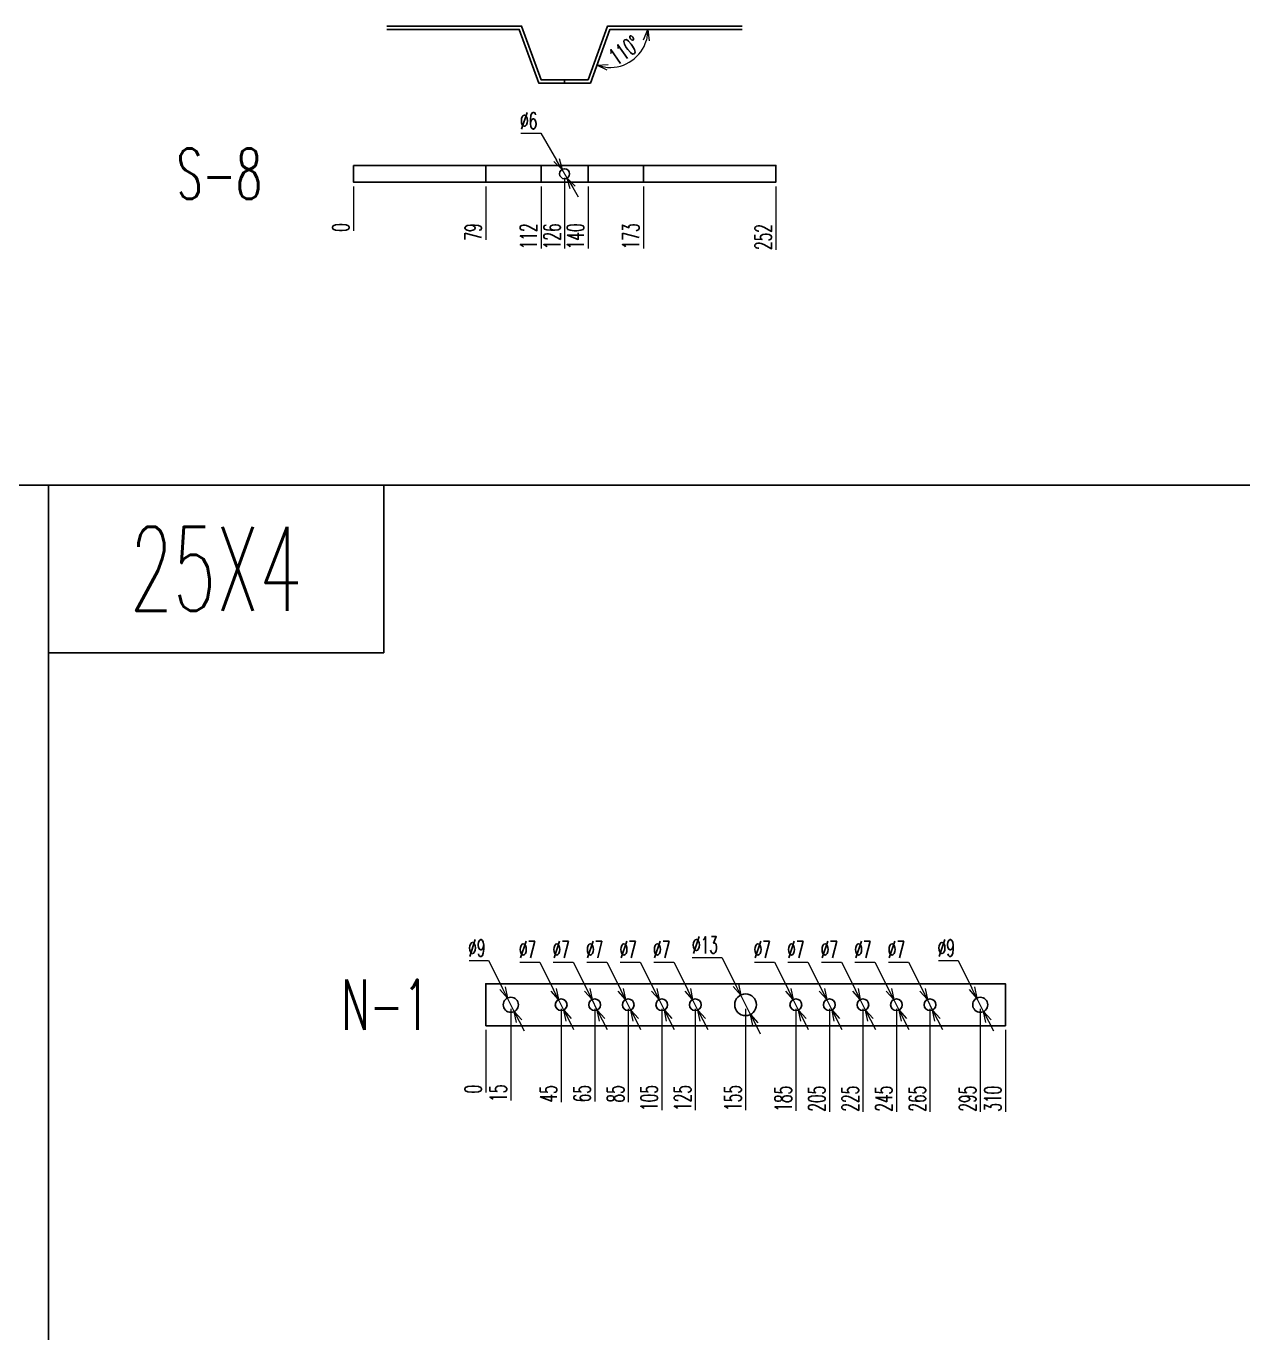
# Model space of a CAD drawing. Header units: millimetres. Extents: x 28713 to 59118, y -54378 to -19615.
# Drawn here: x 38083 to 38809, y -42158 to -41378 of the extents above; entities that cross this region are included whole.
import ezdxf
from ezdxf.enums import TextEntityAlignment as Align

# ---------------------------------------------------------------- set-up
doc = ezdxf.new("R2010")
doc.units = ezdxf.units.MM
doc.header["$LTSCALE"] = 3
doc.layers.add('@.VISIBLE', color=7, linetype='Continuous')
doc.styles.add('Ann_w01', font='romans.shx', dxfattribs={"width": 0.6, "bigfont": 'chineset.shx'})
doc.dimstyles.new('Dim 01_SC05', dxfattribs={"dimscale": 5, "dimtxt": 2, "dimasz": 1.3, "dimexe": 0.5, "dimexo": 0.5, "dimgap": 0.5, "dimtad": 1, "dimtoh": 1, "dimdec": 1, "dimzin": 12, "dimdsep": 46, "dimtxsty": 'Ann_w01', "dimblk": 'OPEN30', "dimcen": 1.5, "dimclrd": 6, "dimclre": 6, "dimclrt": 3, "dimadec": 1, "dimazin": 3, "dimtm": 1e-09, "dimtfac": 1, "dimtdec": 1, "dimtmove": 0, "dimatfit": 3, "dimldrblk": 'OPEN30', "dimfxl": 1, "dimtolj": 1, "dimlwd": 20, "dimlwe": 20, "dimarcsym": 0})

# ---------------------------------------------------------------- blocks, each defined once
blk = doc.blocks.new('*D1165')
at = {"layer": '@.VISIBLE', "color": 6, "lineweight": 20, "transparency": 16777216}
blk.add_line((38278.4, -41473.97), (38278.4, -41500.51), dxfattribs=at)
at = {"layer": 'Defpoints', "color": 0, "transparency": 16777216}
for p in [(38278.4, -41466.47), (38278.4, -41471.47), (38278.4, -41494.01)]:
    blk.add_point(p, dxfattribs=at)
at = {"layer": '@.VISIBLE', "color": 3, "transparency": 16777216, "insert": (38270.9, -41498.51), "char_height": 10, "attachment_point": 5, "rotation": 90, "style": 'Ann_w01'}
blk.add_mtext('\\A1;0', dxfattribs=at)
blk = doc.blocks.new('_Open30')
at = {"color": 0, "linetype": 'ByBlock', "lineweight": -2}
for p, q in [((-1, 0.27), (0, 0)), ((0, 0), (-1, -0.27)), ((0, 0), (-1, 0))]:
    blk.add_line(p, q, dxfattribs=at)
blk = doc.blocks.new('*D1166')
at = {"layer": '@.VISIBLE', "color": 6, "lineweight": 20, "transparency": 16777216}
blk.add_line((38357.4, -41473.97), (38357.4, -41505.94), dxfattribs=at)
at = {"layer": 'Defpoints', "color": 0, "transparency": 16777216}
for p in [(38278.4, -41466.47), (38357.4, -41471.47), (38357.4, -41494.01)]:
    blk.add_point(p, dxfattribs=at)
at = {"layer": '@.VISIBLE', "color": 3, "transparency": 16777216, "insert": (38349.9, -41501.23), "char_height": 10, "attachment_point": 5, "rotation": 90, "style": 'Ann_w01'}
blk.add_mtext('\\A1;79', dxfattribs=at)
blk = doc.blocks.new('*D1167')
at = {"layer": '@.VISIBLE', "color": 6, "lineweight": 20, "transparency": 16777216}
blk.add_line((38390.4, -41473.97), (38390.4, -41511.09), dxfattribs=at)
at = {"layer": 'Defpoints', "color": 0, "transparency": 16777216}
for p in [(38278.4, -41466.47), (38390.4, -41471.47), (38390.4, -41494.01)]:
    blk.add_point(p, dxfattribs=at)
at = {"layer": '@.VISIBLE', "color": 3, "transparency": 16777216, "insert": (38382.9, -41503.8), "char_height": 10, "attachment_point": 5, "rotation": 90, "style": 'Ann_w01'}
blk.add_mtext('\\A1;112', dxfattribs=at)
blk = doc.blocks.new('*D1168')
at = {"layer": '@.VISIBLE', "color": 6, "lineweight": 20, "transparency": 16777216}
blk.add_line((38404.4, -41468.97), (38404.4, -41511.09), dxfattribs=at)
at = {"layer": 'Defpoints', "color": 0, "transparency": 16777216}
for p in [(38278.4, -41466.47), (38404.4, -41466.47), (38404.4, -41494.01)]:
    blk.add_point(p, dxfattribs=at)
at = {"layer": '@.VISIBLE', "color": 3, "transparency": 16777216, "insert": (38396.9, -41503.8), "char_height": 10, "attachment_point": 5, "rotation": 90, "style": 'Ann_w01'}
blk.add_mtext('\\A1;126', dxfattribs=at)
blk = doc.blocks.new('*D1169')
at = {"layer": '@.VISIBLE', "color": 6, "lineweight": 20, "transparency": 16777216}
blk.add_line((38418.4, -41473.97), (38418.4, -41511.09), dxfattribs=at)
at = {"layer": 'Defpoints', "color": 0, "transparency": 16777216}
for p in [(38278.4, -41466.47), (38418.4, -41471.47), (38418.4, -41494.01)]:
    blk.add_point(p, dxfattribs=at)
at = {"layer": '@.VISIBLE', "color": 3, "transparency": 16777216, "insert": (38410.9, -41503.8), "char_height": 10, "attachment_point": 5, "rotation": 90, "style": 'Ann_w01'}
blk.add_mtext('\\A1;140', dxfattribs=at)
blk = doc.blocks.new('*D1170')
at = {"layer": '@.VISIBLE', "color": 6, "lineweight": 20, "transparency": 16777216}
blk.add_line((38451.4, -41473.97), (38451.4, -41511.09), dxfattribs=at)
at = {"layer": 'Defpoints', "color": 0, "transparency": 16777216}
for p in [(38278.4, -41466.47), (38451.4, -41471.47), (38451.4, -41494.01)]:
    blk.add_point(p, dxfattribs=at)
at = {"layer": '@.VISIBLE', "color": 3, "transparency": 16777216, "insert": (38443.9, -41503.8), "char_height": 10, "attachment_point": 5, "rotation": 90, "style": 'Ann_w01'}
blk.add_mtext('\\A1;173', dxfattribs=at)
blk = doc.blocks.new('*D1172')
at = {"layer": '@.VISIBLE', "color": 6, "lineweight": 20, "transparency": 16777216}
blk.add_line((38530.4, -41473.97), (38530.4, -41511.94), dxfattribs=at)
at = {"layer": 'Defpoints', "color": 0, "transparency": 16777216}
for p in [(38278.4, -41466.47), (38530.4, -41471.47), (38530.4, -41494.01)]:
    blk.add_point(p, dxfattribs=at)
at = {"layer": '@.VISIBLE', "color": 3, "transparency": 16777216, "insert": (38522.9, -41504.23), "char_height": 10, "attachment_point": 5, "rotation": 90, "style": 'Ann_w01'}
blk.add_mtext('\\A1;252', dxfattribs=at)
blk = doc.blocks.new('*D1173')
at = {"layer": '@.VISIBLE', "color": 6, "lineweight": 20, "transparency": 16777216}
for p, q in [((38378.26, -41442.34), (38390.19, -41442.34)), ((38390.19, -41442.34), (38399.58, -41458.28)), ((38405.92, -41469.06), (38402.87, -41463.88)), ((38409.22, -41474.66), (38412.52, -41480.26))]:
    blk.add_line(p, q, dxfattribs=at)
at = {"layer": 'Defpoints', "color": 0, "transparency": 16777216}
for p in [(38402.87, -41463.88), (38405.92, -41469.06)]:
    blk.add_point(p, dxfattribs=at)
at = {"layer": '@.VISIBLE', "color": 6, "lineweight": 20, "transparency": 16777216, "xscale": 6.5, "yscale": 6.5, "zscale": 6.5}
for p, rotation in [((38402.87, -41463.88), 300.4907048206005), ((38405.92, -41469.06), 120.4907048206005)]:
    blk.add_blockref('_Open30', p, dxfattribs=dict(at, rotation=rotation))
at = {"layer": '@.VISIBLE', "color": 3, "transparency": 16777216, "insert": (38382.98, -41434.84), "char_height": 10, "attachment_point": 5, "style": 'Ann_w01'}
blk.add_mtext('\\A1;∅6', dxfattribs=at)
blk = doc.blocks.new('*D1189')
at = {"color": 6, "lineweight": 20, "transparency": 16777216}
blk.add_line((38357.34, -41977.22), (38357.34, -42014.57), dxfattribs=at)
at = {"layer": 'Defpoints', "color": 0, "transparency": 16777216}
for p in [(38357.34, -41962.22), (38357.34, -41974.72), (38357.34, -42008.07)]:
    blk.add_point(p, dxfattribs=at)
at = {"color": 3, "transparency": 16777216, "insert": (38349.84, -42012.57), "char_height": 10, "attachment_point": 5, "rotation": 90, "style": 'Ann_w01'}
blk.add_mtext('\\A1;0', dxfattribs=at)
blk = doc.blocks.new('*D1190')
at = {"color": 6, "lineweight": 20, "transparency": 16777216}
blk.add_line((38372.34, -41964.72), (38372.34, -42019.43), dxfattribs=at)
at = {"layer": 'Defpoints', "color": 0, "transparency": 16777216}
for p in [(38357.34, -41962.22), (38372.34, -41962.22), (38372.34, -42008.07)]:
    blk.add_point(p, dxfattribs=at)
at = {"color": 3, "transparency": 16777216, "insert": (38364.84, -42015), "char_height": 10, "attachment_point": 5, "rotation": 90, "style": 'Ann_w01'}
blk.add_mtext('\\A1;15', dxfattribs=at)
blk = doc.blocks.new('*D1191')
at = {"color": 6, "lineweight": 20, "transparency": 16777216}
blk.add_line((38402.34, -41964.72), (38402.34, -42020.29), dxfattribs=at)
at = {"layer": 'Defpoints', "color": 0, "transparency": 16777216}
for p in [(38357.34, -41962.22), (38402.34, -41962.22), (38402.34, -42008.07)]:
    blk.add_point(p, dxfattribs=at)
at = {"color": 3, "transparency": 16777216, "insert": (38394.84, -42015.43), "char_height": 10, "attachment_point": 5, "rotation": 90, "style": 'Ann_w01'}
blk.add_mtext('\\A1;45', dxfattribs=at)
blk = doc.blocks.new('*D1192')
at = {"color": 6, "lineweight": 20, "transparency": 16777216}
blk.add_line((38422.34, -41964.72), (38422.34, -42020), dxfattribs=at)
at = {"layer": 'Defpoints', "color": 0, "transparency": 16777216}
for p in [(38357.34, -41962.22), (38422.34, -41962.22), (38422.34, -42008.07)]:
    blk.add_point(p, dxfattribs=at)
at = {"color": 3, "transparency": 16777216, "insert": (38414.84, -42015.29), "char_height": 10, "attachment_point": 5, "rotation": 90, "style": 'Ann_w01'}
blk.add_mtext('\\A1;65', dxfattribs=at)
blk = doc.blocks.new('*D1193')
at = {"color": 6, "lineweight": 20, "transparency": 16777216}
blk.add_line((38442.34, -41964.72), (38442.34, -42020.29), dxfattribs=at)
at = {"layer": 'Defpoints', "color": 0, "transparency": 16777216}
for p in [(38357.34, -41962.22), (38442.34, -41962.22), (38442.34, -42008.07)]:
    blk.add_point(p, dxfattribs=at)
at = {"color": 3, "transparency": 16777216, "insert": (38434.84, -42015.43), "char_height": 10, "attachment_point": 5, "rotation": 90, "style": 'Ann_w01'}
blk.add_mtext('\\A1;85', dxfattribs=at)
blk = doc.blocks.new('*D1194')
at = {"color": 6, "lineweight": 20, "transparency": 16777216}
blk.add_line((38462.34, -41964.72), (38462.34, -42025.15), dxfattribs=at)
at = {"layer": 'Defpoints', "color": 0, "transparency": 16777216}
for p in [(38357.34, -41962.22), (38462.34, -41962.22), (38462.34, -42008.07)]:
    blk.add_point(p, dxfattribs=at)
at = {"color": 3, "transparency": 16777216, "insert": (38454.84, -42017.86), "char_height": 10, "attachment_point": 5, "rotation": 90, "style": 'Ann_w01'}
blk.add_mtext('\\A1;105', dxfattribs=at)
blk = doc.blocks.new('*D1195')
at = {"color": 6, "lineweight": 20, "transparency": 16777216}
blk.add_line((38482.34, -41964.72), (38482.34, -42025.15), dxfattribs=at)
at = {"layer": 'Defpoints', "color": 0, "transparency": 16777216}
for p in [(38357.34, -41962.22), (38482.34, -41962.22), (38482.34, -42008.07)]:
    blk.add_point(p, dxfattribs=at)
at = {"color": 3, "transparency": 16777216, "insert": (38474.84, -42017.86), "char_height": 10, "attachment_point": 5, "rotation": 90, "style": 'Ann_w01'}
blk.add_mtext('\\A1;125', dxfattribs=at)
blk = doc.blocks.new('*D1197')
at = {"color": 6, "lineweight": 20, "transparency": 16777216}
blk.add_line((38512.34, -41964.72), (38512.34, -42025.15), dxfattribs=at)
at = {"layer": 'Defpoints', "color": 0, "transparency": 16777216}
for p in [(38357.34, -41962.22), (38512.34, -41962.22), (38512.34, -42008.07)]:
    blk.add_point(p, dxfattribs=at)
at = {"color": 3, "transparency": 16777216, "insert": (38504.84, -42017.86), "char_height": 10, "attachment_point": 5, "rotation": 90, "style": 'Ann_w01'}
blk.add_mtext('\\A1;155', dxfattribs=at)
blk = doc.blocks.new('*D1199')
at = {"color": 6, "lineweight": 20, "transparency": 16777216}
blk.add_line((38542.34, -41964.72), (38542.34, -42025.57), dxfattribs=at)
at = {"layer": 'Defpoints', "color": 0, "transparency": 16777216}
for p in [(38357.34, -41962.22), (38542.34, -41962.22), (38542.34, -42008.5)]:
    blk.add_point(p, dxfattribs=at)
at = {"color": 3, "transparency": 16777216, "insert": (38534.84, -42018.29), "char_height": 10, "attachment_point": 5, "rotation": 90, "style": 'Ann_w01'}
blk.add_mtext('\\A1;185', dxfattribs=at)
blk = doc.blocks.new('*D1200')
at = {"color": 6, "lineweight": 20, "transparency": 16777216}
blk.add_line((38562.34, -41964.72), (38562.34, -42026), dxfattribs=at)
at = {"layer": 'Defpoints', "color": 0, "transparency": 16777216}
for p in [(38357.34, -41962.22), (38562.34, -41962.22), (38562.34, -42008.07)]:
    blk.add_point(p, dxfattribs=at)
at = {"color": 3, "transparency": 16777216, "insert": (38554.84, -42018.29), "char_height": 10, "attachment_point": 5, "rotation": 90, "style": 'Ann_w01'}
blk.add_mtext('\\A1;205', dxfattribs=at)
blk = doc.blocks.new('*D1201')
at = {"color": 6, "lineweight": 20, "transparency": 16777216}
blk.add_line((38582.34, -41964.72), (38582.34, -42026), dxfattribs=at)
at = {"layer": 'Defpoints', "color": 0, "transparency": 16777216}
for p in [(38357.34, -41962.22), (38582.34, -41962.22), (38582.34, -42008.07)]:
    blk.add_point(p, dxfattribs=at)
at = {"color": 3, "transparency": 16777216, "insert": (38574.84, -42018.29), "char_height": 10, "attachment_point": 5, "rotation": 90, "style": 'Ann_w01'}
blk.add_mtext('\\A1;225', dxfattribs=at)
blk = doc.blocks.new('*D1202')
at = {"color": 6, "lineweight": 20, "transparency": 16777216}
blk.add_line((38602.34, -41964.72), (38602.34, -42026), dxfattribs=at)
at = {"layer": 'Defpoints', "color": 0, "transparency": 16777216}
for p in [(38357.34, -41962.22), (38602.34, -41962.22), (38602.34, -42008.07)]:
    blk.add_point(p, dxfattribs=at)
at = {"color": 3, "transparency": 16777216, "insert": (38594.84, -42018.29), "char_height": 10, "attachment_point": 5, "rotation": 90, "style": 'Ann_w01'}
blk.add_mtext('\\A1;245', dxfattribs=at)
blk = doc.blocks.new('*D1203')
at = {"color": 6, "lineweight": 20, "transparency": 16777216}
blk.add_line((38622.34, -41964.72), (38622.34, -42026), dxfattribs=at)
at = {"layer": 'Defpoints', "color": 0, "transparency": 16777216}
for p in [(38357.34, -41962.22), (38622.34, -41962.22), (38622.34, -42008.07)]:
    blk.add_point(p, dxfattribs=at)
at = {"color": 3, "transparency": 16777216, "insert": (38614.84, -42018.29), "char_height": 10, "attachment_point": 5, "rotation": 90, "style": 'Ann_w01'}
blk.add_mtext('\\A1;265', dxfattribs=at)
blk = doc.blocks.new('*D1204')
at = {"color": 6, "lineweight": 20, "transparency": 16777216}
blk.add_line((38652.34, -41964.72), (38652.34, -42026), dxfattribs=at)
at = {"layer": 'Defpoints', "color": 0, "transparency": 16777216}
for p in [(38357.34, -41962.22), (38652.34, -41962.22), (38652.34, -42008.07)]:
    blk.add_point(p, dxfattribs=at)
at = {"color": 3, "transparency": 16777216, "insert": (38644.84, -42018.29), "char_height": 10, "attachment_point": 5, "rotation": 90, "style": 'Ann_w01'}
blk.add_mtext('\\A1;295', dxfattribs=at)
blk = doc.blocks.new('*D1205')
at = {"color": 6, "lineweight": 20, "transparency": 16777216}
blk.add_line((38667.34, -41977.22), (38667.34, -42026), dxfattribs=at)
at = {"layer": 'Defpoints', "color": 0, "transparency": 16777216}
for p in [(38357.34, -41962.22), (38667.34, -41974.72), (38667.34, -42008.07)]:
    blk.add_point(p, dxfattribs=at)
at = {"color": 3, "transparency": 16777216, "insert": (38659.84, -42018.29), "char_height": 10, "attachment_point": 5, "rotation": 90, "style": 'Ann_w01'}
blk.add_mtext('\\A1;310', dxfattribs=at)
blk = doc.blocks.new('*D1206')
at = {"color": 6, "lineweight": 20, "transparency": 16777216}
for p, q in [((38577.61, -41936.75), (38589.54, -41936.75)), ((38589.54, -41936.75), (38597.85, -41953.28)), ((38603.91, -41965.35), (38600.77, -41959.09)), ((38606.83, -41971.15), (38609.75, -41976.96))]:
    blk.add_line(p, q, dxfattribs=at)
at = {"layer": 'Defpoints', "color": 0, "transparency": 16777216}
for p in [(38600.77, -41959.09), (38603.91, -41965.35)]:
    blk.add_point(p, dxfattribs=at)
at = {"color": 6, "lineweight": 20, "transparency": 16777216, "xscale": 6.5, "yscale": 6.5, "zscale": 6.5}
for p, rotation in [((38600.77, -41959.09), 296.6868973603367), ((38603.91, -41965.35), 116.6868973603367)]:
    blk.add_blockref('_Open30', p, dxfattribs=dict(at, rotation=rotation))
at = {"color": 3, "transparency": 16777216, "insert": (38582.32, -41929.25), "char_height": 10, "attachment_point": 5, "style": 'Ann_w01'}
blk.add_mtext('\\A1;∅7', dxfattribs=at)
blk = doc.blocks.new('*D1207')
at = {"color": 6, "lineweight": 20, "transparency": 16777216}
for p, q in [((38397.61, -41936.75), (38409.54, -41936.75)), ((38409.54, -41936.75), (38417.85, -41953.28)), ((38423.91, -41965.35), (38420.77, -41959.09)), ((38426.83, -41971.15), (38429.75, -41976.96))]:
    blk.add_line(p, q, dxfattribs=at)
at = {"layer": 'Defpoints', "color": 0, "transparency": 16777216}
for p in [(38420.77, -41959.09), (38423.91, -41965.35)]:
    blk.add_point(p, dxfattribs=at)
at = {"color": 6, "lineweight": 20, "transparency": 16777216, "xscale": 6.5, "yscale": 6.5, "zscale": 6.5}
for p, rotation in [((38420.77, -41959.09), 296.6868973602298), ((38423.91, -41965.35), 116.6868973602298)]:
    blk.add_blockref('_Open30', p, dxfattribs=dict(at, rotation=rotation))
at = {"color": 3, "transparency": 16777216, "insert": (38402.32, -41929.25), "char_height": 10, "attachment_point": 5, "style": 'Ann_w01'}
blk.add_mtext('\\A1;∅7', dxfattribs=at)
blk = doc.blocks.new('*D1208')
at = {"color": 6, "lineweight": 20, "transparency": 16777216}
for p, q in [((38627.45, -41935.86), (38639.09, -41935.86)), ((38639.09, -41935.86), (38647.4, -41952.39)), ((38654.36, -41966.24), (38650.32, -41958.2)), ((38657.28, -41972.05), (38660.2, -41977.85))]:
    blk.add_line(p, q, dxfattribs=at)
at = {"layer": 'Defpoints', "color": 0, "transparency": 16777216}
for p in [(38650.32, -41958.2), (38654.36, -41966.24)]:
    blk.add_point(p, dxfattribs=at)
at = {"color": 6, "lineweight": 20, "transparency": 16777216, "xscale": 6.5, "yscale": 6.5, "zscale": 6.5}
for p, rotation in [((38650.32, -41958.2), 296.6868973601946), ((38654.36, -41966.24), 116.6868973601945)]:
    blk.add_blockref('_Open30', p, dxfattribs=dict(at, rotation=rotation))
at = {"color": 3, "transparency": 16777216, "insert": (38632.02, -41928.36), "char_height": 10, "attachment_point": 5, "style": 'Ann_w01'}
blk.add_mtext('\\A1;∅9', dxfattribs=at)
blk = doc.blocks.new('*D1209')
at = {"color": 6, "lineweight": 20, "transparency": 16777216}
for p, q in [((38597.61, -41936.75), (38609.54, -41936.75)), ((38609.54, -41936.75), (38617.85, -41953.28)), ((38623.91, -41965.35), (38620.77, -41959.09)), ((38626.83, -41971.15), (38629.75, -41976.96))]:
    blk.add_line(p, q, dxfattribs=at)
at = {"layer": 'Defpoints', "color": 0, "transparency": 16777216}
for p in [(38620.77, -41959.09), (38623.91, -41965.35)]:
    blk.add_point(p, dxfattribs=at)
at = {"color": 6, "lineweight": 20, "transparency": 16777216, "xscale": 6.5, "yscale": 6.5, "zscale": 6.5}
for p, rotation in [((38620.77, -41959.09), 296.6868973598843), ((38623.91, -41965.35), 116.6868973598843)]:
    blk.add_blockref('_Open30', p, dxfattribs=dict(at, rotation=rotation))
at = {"color": 3, "transparency": 16777216, "insert": (38602.32, -41929.25), "char_height": 10, "attachment_point": 5, "style": 'Ann_w01'}
blk.add_mtext('\\A1;∅7', dxfattribs=at)
blk = doc.blocks.new('*D1210')
at = {"color": 6, "lineweight": 20, "transparency": 16777216}
for p, q in [((38557.61, -41936.75), (38569.54, -41936.75)), ((38569.54, -41936.75), (38577.85, -41953.28)), ((38583.91, -41965.35), (38580.77, -41959.09)), ((38586.83, -41971.15), (38589.75, -41976.96))]:
    blk.add_line(p, q, dxfattribs=at)
at = {"layer": 'Defpoints', "color": 0, "transparency": 16777216}
for p in [(38580.77, -41959.09), (38583.91, -41965.35)]:
    blk.add_point(p, dxfattribs=at)
at = {"color": 6, "lineweight": 20, "transparency": 16777216, "xscale": 6.5, "yscale": 6.5, "zscale": 6.5}
for p, rotation in [((38580.77, -41959.09), 296.6868973602295), ((38583.91, -41965.35), 116.6868973602295)]:
    blk.add_blockref('_Open30', p, dxfattribs=dict(at, rotation=rotation))
at = {"color": 3, "transparency": 16777216, "insert": (38562.32, -41929.25), "char_height": 10, "attachment_point": 5, "style": 'Ann_w01'}
blk.add_mtext('\\A1;∅7', dxfattribs=at)
blk = doc.blocks.new('*D1211')
at = {"color": 6, "lineweight": 20, "transparency": 16777216}
for p, q in [((38537.61, -41936.75), (38549.54, -41936.75)), ((38549.54, -41936.75), (38557.85, -41953.28)), ((38563.91, -41965.35), (38560.77, -41959.09)), ((38566.83, -41971.15), (38569.75, -41976.96))]:
    blk.add_line(p, q, dxfattribs=at)
at = {"layer": 'Defpoints', "color": 0, "transparency": 16777216}
for p in [(38560.77, -41959.09), (38563.91, -41965.35)]:
    blk.add_point(p, dxfattribs=at)
at = {"color": 6, "lineweight": 20, "transparency": 16777216, "xscale": 6.5, "yscale": 6.5, "zscale": 6.5}
for p, rotation in [((38560.77, -41959.09), 296.6868973602562), ((38563.91, -41965.35), 116.6868973602562)]:
    blk.add_blockref('_Open30', p, dxfattribs=dict(at, rotation=rotation))
at = {"color": 3, "transparency": 16777216, "insert": (38542.32, -41929.25), "char_height": 10, "attachment_point": 5, "style": 'Ann_w01'}
blk.add_mtext('\\A1;∅7', dxfattribs=at)
blk = doc.blocks.new('*D1212')
at = {"color": 6, "lineweight": 20, "transparency": 16777216}
for p, q in [((38517.61, -41936.75), (38529.54, -41936.75)), ((38529.54, -41936.75), (38537.85, -41953.28)), ((38543.91, -41965.35), (38540.77, -41959.09)), ((38546.83, -41971.15), (38549.75, -41976.96))]:
    blk.add_line(p, q, dxfattribs=at)
at = {"layer": 'Defpoints', "color": 0, "transparency": 16777216}
for p in [(38540.77, -41959.09), (38543.91, -41965.35)]:
    blk.add_point(p, dxfattribs=at)
at = {"color": 6, "lineweight": 20, "transparency": 16777216, "xscale": 6.5, "yscale": 6.5, "zscale": 6.5}
for p, rotation in [((38540.77, -41959.09), 296.6868973603365), ((38543.91, -41965.35), 116.6868973603365)]:
    blk.add_blockref('_Open30', p, dxfattribs=dict(at, rotation=rotation))
at = {"color": 3, "transparency": 16777216, "insert": (38522.32, -41929.25), "char_height": 10, "attachment_point": 5, "style": 'Ann_w01'}
blk.add_mtext('\\A1;∅7', dxfattribs=at)
blk = doc.blocks.new('*D1214')
at = {"color": 6, "lineweight": 20, "transparency": 16777216}
for p, q in [((38480.55, -41934.07), (38498.19, -41934.07)), ((38498.19, -41934.07), (38506.5, -41950.6)), ((38515.26, -41968.03), (38509.42, -41956.41)), ((38518.18, -41973.83), (38521.1, -41979.64))]:
    blk.add_line(p, q, dxfattribs=at)
at = {"layer": 'Defpoints', "color": 0, "transparency": 16777216}
for p in [(38509.42, -41956.41), (38515.26, -41968.03)]:
    blk.add_point(p, dxfattribs=at)
at = {"color": 6, "lineweight": 20, "transparency": 16777216, "xscale": 6.5, "yscale": 6.5, "zscale": 6.5}
for p, rotation in [((38509.42, -41956.41), 296.6868973601273), ((38515.26, -41968.03), 116.6868973601273)]:
    blk.add_blockref('_Open30', p, dxfattribs=dict(at, rotation=rotation))
at = {"color": 3, "transparency": 16777216, "insert": (38488.12, -41926.57), "char_height": 10, "attachment_point": 5, "style": 'Ann_w01'}
blk.add_mtext('\\A1;∅13', dxfattribs=at)
blk = doc.blocks.new('*D1234')
at = {"color": 6, "lineweight": 20, "transparency": 16777216}
for p, q in [((38457.61, -41936.75), (38469.54, -41936.75)), ((38469.54, -41936.75), (38477.85, -41953.28)), ((38483.91, -41965.35), (38480.77, -41959.09)), ((38486.83, -41971.15), (38489.75, -41976.96))]:
    blk.add_line(p, q, dxfattribs=at)
at = {"layer": 'Defpoints', "color": 0, "transparency": 16777216}
for p in [(38480.77, -41959.09), (38483.91, -41965.35)]:
    blk.add_point(p, dxfattribs=at)
at = {"color": 6, "lineweight": 20, "transparency": 16777216, "xscale": 6.5, "yscale": 6.5, "zscale": 6.5}
for p, rotation in [((38480.77, -41959.09), 296.6868973600434), ((38483.91, -41965.35), 116.6868973600434)]:
    blk.add_blockref('_Open30', p, dxfattribs=dict(at, rotation=rotation))
at = {"color": 3, "transparency": 16777216, "insert": (38462.32, -41929.25), "char_height": 10, "attachment_point": 5, "style": 'Ann_w01'}
blk.add_mtext('\\A1;∅7', dxfattribs=at)
blk = doc.blocks.new('*D1235')
at = {"color": 6, "lineweight": 20, "transparency": 16777216}
for p, q in [((38437.61, -41936.75), (38449.54, -41936.75)), ((38449.54, -41936.75), (38457.85, -41953.28)), ((38463.91, -41965.35), (38460.77, -41959.09)), ((38466.83, -41971.15), (38469.75, -41976.96))]:
    blk.add_line(p, q, dxfattribs=at)
at = {"layer": 'Defpoints', "color": 0, "transparency": 16777216}
for p in [(38460.77, -41959.09), (38463.91, -41965.35)]:
    blk.add_point(p, dxfattribs=at)
at = {"color": 6, "lineweight": 20, "transparency": 16777216, "xscale": 6.5, "yscale": 6.5, "zscale": 6.5}
for p, rotation in [((38460.77, -41959.09), 296.6868973601768), ((38463.91, -41965.35), 116.6868973601768)]:
    blk.add_blockref('_Open30', p, dxfattribs=dict(at, rotation=rotation))
at = {"color": 3, "transparency": 16777216, "insert": (38442.32, -41929.25), "char_height": 10, "attachment_point": 5, "style": 'Ann_w01'}
blk.add_mtext('\\A1;∅7', dxfattribs=at)
blk = doc.blocks.new('*D1236')
at = {"color": 6, "lineweight": 20, "transparency": 16777216}
for p, q in [((38417.61, -41936.75), (38429.54, -41936.75)), ((38429.54, -41936.75), (38437.85, -41953.28)), ((38443.91, -41965.35), (38440.77, -41959.09)), ((38446.83, -41971.15), (38449.75, -41976.96))]:
    blk.add_line(p, q, dxfattribs=at)
at = {"layer": 'Defpoints', "color": 0, "transparency": 16777216}
for p in [(38440.77, -41959.09), (38443.91, -41965.35)]:
    blk.add_point(p, dxfattribs=at)
at = {"color": 6, "lineweight": 20, "transparency": 16777216, "xscale": 6.5, "yscale": 6.5, "zscale": 6.5}
for p, rotation in [((38440.77, -41959.09), 296.6868973604435), ((38443.91, -41965.35), 116.6868973604435)]:
    blk.add_blockref('_Open30', p, dxfattribs=dict(at, rotation=rotation))
at = {"color": 3, "transparency": 16777216, "insert": (38422.32, -41929.25), "char_height": 10, "attachment_point": 5, "style": 'Ann_w01'}
blk.add_mtext('\\A1;∅7', dxfattribs=at)
blk = doc.blocks.new('*D1237')
at = {"color": 6, "lineweight": 20, "transparency": 16777216}
for p, q in [((38377.61, -41936.75), (38389.54, -41936.75)), ((38389.54, -41936.75), (38397.85, -41953.28)), ((38403.91, -41965.35), (38400.77, -41959.09)), ((38406.83, -41971.15), (38409.75, -41976.96))]:
    blk.add_line(p, q, dxfattribs=at)
at = {"layer": 'Defpoints', "color": 0, "transparency": 16777216}
for p in [(38400.77, -41959.09), (38403.91, -41965.35)]:
    blk.add_point(p, dxfattribs=at)
at = {"color": 6, "lineweight": 20, "transparency": 16777216, "xscale": 6.5, "yscale": 6.5, "zscale": 6.5}
for p, rotation in [((38400.77, -41959.09), 296.6868973602295), ((38403.91, -41965.35), 116.6868973602295)]:
    blk.add_blockref('_Open30', p, dxfattribs=dict(at, rotation=rotation))
at = {"color": 3, "transparency": 16777216, "insert": (38382.32, -41929.25), "char_height": 10, "attachment_point": 5, "style": 'Ann_w01'}
blk.add_mtext('\\A1;∅7', dxfattribs=at)
blk = doc.blocks.new('*D1238')
at = {"color": 6, "lineweight": 20, "transparency": 16777216}
for p, q in [((38347.45, -41935.86), (38359.09, -41935.86)), ((38359.09, -41935.86), (38367.4, -41952.39)), ((38374.36, -41966.24), (38370.32, -41958.2)), ((38377.28, -41972.05), (38380.2, -41977.85))]:
    blk.add_line(p, q, dxfattribs=at)
at = {"layer": 'Defpoints', "color": 0, "transparency": 16777216}
for p in [(38370.32, -41958.2), (38374.36, -41966.24)]:
    blk.add_point(p, dxfattribs=at)
at = {"color": 6, "lineweight": 20, "transparency": 16777216, "xscale": 6.5, "yscale": 6.5, "zscale": 6.5}
for p, rotation in [((38370.32, -41958.2), 296.686897359884), ((38374.36, -41966.24), 116.686897359884)]:
    blk.add_blockref('_Open30', p, dxfattribs=dict(at, rotation=rotation))
at = {"color": 3, "transparency": 16777216, "insert": (38352.02, -41928.36), "char_height": 10, "attachment_point": 5, "style": 'Ann_w01'}
blk.add_mtext('\\A1;∅9', dxfattribs=at)
blk = doc.blocks.new('*D1387')
at = {"color": 6, "lineweight": 20, "transparency": 16777216}
blk.add_arc((38431.44, -41380.4), 22.67, 266.48697, 343.51303, dxfattribs=at)
at = {"layer": 'Defpoints', "color": 0, "transparency": 16777216}
for p in [(38431.44, -41380.4), (38431.44, -41380.4), (38510.3, -41380.4), (38437.95, -41402.11), (38419.8, -41412.4)]:
    blk.add_point(p, dxfattribs=at)
at = {"color": 6, "lineweight": 20, "transparency": 16777216, "xscale": 6.5, "yscale": 6.5, "zscale": 6.5}
for p, rotation in [((38454.11, -41380.4), 81.75651739204211), ((38423.69, -41401.7), 168.2434826079234)]:
    blk.add_blockref('_Open30', p, dxfattribs=dict(at, rotation=rotation))
at = {"color": 3, "transparency": 16777216, "insert": (38440.14, -41392.82), "char_height": 10, "attachment_point": 5, "rotation": 35, "style": 'Ann_w01'}
blk.add_mtext('\\A1;110°', dxfattribs=at)

msp = doc.modelspace()

# ---------------------------------------------------------------- linework, layer by layer
for p, q in [((37480.91, -41652.2), (40185.4, -41652.2)), ((38096.47, -41652.2), (38096.47, -42362.55))]:
    msp.add_line(p, q)
for points in [[(38096.47, -41752.2), (38296.47, -41752.2), (38296.47, -41652.2), (38096.47, -41652.2)], [(38357.34, -41974.72), (38667.34, -41974.72), (38667.34, -41949.72), (38357.34, -41949.72)]]:
    msp.add_lwpolyline(points, close=True)
for centre, radius in [((38512.34, -41962.22), 6.5), ((38372.34, -41962.22), 4.5), ((38402.34, -41962.22), 3.5), ((38422.34, -41962.22), 3.5), ((38442.34, -41962.22), 3.5), ((38462.34, -41962.22), 3.5), ((38482.34, -41962.22), 3.5), ((38542.34, -41962.22), 3.5), ((38562.34, -41962.22), 3.5), ((38582.34, -41962.22), 3.5), ((38602.34, -41962.22), 3.5), ((38622.34, -41962.22), 3.5), ((38652.34, -41962.22), 4.5)]:
    msp.add_circle(centre, radius)
at = {"layer": '@.VISIBLE', "color": 2}
for p, q in [((38404.4, -41410.4), (38404.4, -41412.4)), ((38278.4, -41461.47), (38278.4, -41471.47))]:
    msp.add_line(p, q, dxfattribs=at)
for points in [[(38298.3, -41378.4), (38378.75, -41378.4), (38390.4, -41410.4), (38418.4, -41410.4), (38430.04, -41378.4), (38510.3, -41378.4)], [(38298.3, -41380.4), (38377.35, -41380.4), (38389, -41412.4), (38419.8, -41412.4), (38431.44, -41380.4), (38510.3, -41380.4)]]:
    msp.add_lwpolyline(points, dxfattribs=at)
for points in [[(38278.4, -41461.47), (38357.4, -41461.47), (38357.4, -41471.47), (38278.4, -41471.47)], [(38278.4, -41461.47), (38390.4, -41461.47), (38390.4, -41471.47), (38278.4, -41471.47)], [(38278.4, -41461.47), (38418.4, -41461.47), (38418.4, -41471.47), (38278.4, -41471.47)], [(38278.4, -41461.47), (38451.4, -41461.47), (38451.4, -41471.47), (38278.4, -41471.47)], [(38278.4, -41461.47), (38530.4, -41461.47), (38530.4, -41471.47), (38278.4, -41471.47)]]:
    msp.add_lwpolyline(points, close=True, dxfattribs=at)
msp.add_circle((38404.4, -41466.47), 3, dxfattribs=at)

# ---------------------------------------------------------------- texts
at = {"style": 'Ann_w01', "width": 0.6}
for s, p in [('S-8', (38198.4, -41466.47)), ('N-1', (38297.34, -41962.22))]:
    msp.add_text(s, height=30, dxfattribs=at).set_placement(p, align=Align.MIDDLE_CENTER)
at = {"color": 1, "style": 'Ann_w01', "width": 0.6}
msp.add_text('25X4', height=50, dxfattribs=at).set_placement((38196.47, -41702.2), align=Align.MIDDLE_CENTER)

# ---------------------------------------------------------------- dimensions: what is measured, and where the dimension line sits
dim = msp.add_angular_dim_2l(base=(38437.95, -41402.11), line1=((38431.44, -41380.4), (38510.3, -41380.4)), line2=((38419.8, -41412.4), (38431.44, -41380.4)), dimstyle='Dim 01_SC05')
dim.commit()
dim.dimension.update_dxf_attribs({"geometry": '*D1387', "text_midpoint": (38440.14, -41392.82)})
for p1, p2, picture, middle in [((38374.36, -41966.24), (38370.32, -41958.2), '*D1238', (38352.02, -41935.86)), ((38403.91, -41965.35), (38400.77, -41959.09), '*D1237', (38382.32, -41936.75)), ((38423.91, -41965.35), (38420.77, -41959.09), '*D1207', (38402.32, -41936.75)), ((38443.91, -41965.35), (38440.77, -41959.09), '*D1236', (38422.32, -41936.75)), ((38463.91, -41965.35), (38460.77, -41959.09), '*D1235', (38442.32, -41936.75)), ((38483.91, -41965.35), (38480.77, -41959.09), '*D1234', (38462.32, -41936.75)), ((38515.26, -41968.03), (38509.42, -41956.41), '*D1214', (38488.12, -41934.07)), ((38543.91, -41965.35), (38540.77, -41959.09), '*D1212', (38522.32, -41936.75)), ((38563.91, -41965.35), (38560.77, -41959.09), '*D1211', (38542.32, -41936.75)), ((38583.91, -41965.35), (38580.77, -41959.09), '*D1210', (38562.32, -41936.75)), ((38603.91, -41965.35), (38600.77, -41959.09), '*D1206', (38582.32, -41936.75)), ((38623.91, -41965.35), (38620.77, -41959.09), '*D1209', (38602.32, -41936.75)), ((38654.36, -41966.24), (38650.32, -41958.2), '*D1208', (38632.02, -41935.86))]:
    dim = msp.add_diameter_dim_2p(p1=p1, p2=p2, dimstyle='Dim 01_SC05')
    dim.commit()
    dim.dimension.update_dxf_attribs({"geometry": picture, "text_midpoint": middle, "dimtype": 163})
for feature_location, offset, origin, picture, middle in [((38357.33807485, -41974.71834669), (0, -33.35596842), (38357.33807485, -41962.21834669), '*D1189', (38349.83807485, -42012.57431511)), ((38372.34, -41962.22), (0, -45.86), (38357.34, -41962.22), '*D1190', (38364.84, -42015)), ((38402.34, -41962.22), (0, -45.86), (38357.34, -41962.22), '*D1191', (38394.84, -42015.43)), ((38422.34, -41962.22), (0, -45.86), (38357.34, -41962.22), '*D1192', (38414.84, -42015.29)), ((38442.34, -41962.22), (0, -45.86), (38357.34, -41962.22), '*D1193', (38434.84, -42015.43)), ((38462.34, -41962.22), (0, -45.86), (38357.34, -41962.22), '*D1194', (38454.84, -42017.86)), ((38482.34, -41962.22), (0, -45.86), (38357.34, -41962.22), '*D1195', (38474.84, -42017.86)), ((38512.34, -41962.22), (0, -45.86), (38357.34, -41962.22), '*D1197', (38504.84, -42017.86)), ((38542.34, -41962.22), (0, -46.28), (38357.34, -41962.22), '*D1199', (38534.84, -42018.29)), ((38562.34, -41962.22), (0, -45.86), (38357.34, -41962.22), '*D1200', (38554.84, -42018.29)), ((38582.34, -41962.22), (0, -45.86), (38357.34, -41962.22), '*D1201', (38574.84, -42018.29)), ((38602.34, -41962.22), (0, -45.86), (38357.34, -41962.22), '*D1202', (38594.84, -42018.29)), ((38622.34, -41962.22), (0, -45.86), (38357.34, -41962.22), '*D1203', (38614.84, -42018.29)), ((38652.34, -41962.22), (0, -45.86), (38357.34, -41962.22), '*D1204', (38644.84, -42018.29)), ((38667.34, -41974.72), (0, -33.36), (38357.34, -41962.22), '*D1205', (38659.84, -42018.29))]:
    dim = msp.add_ordinate_dim(feature_location=feature_location, offset=offset, dtype=1, origin=origin, dimstyle='Dim 01_SC05')
    dim.commit()
    dim.dimension.update_dxf_attribs({"geometry": picture, "text_midpoint": middle})
at = {"layer": '@.VISIBLE', "color": 2}
dim = msp.add_diameter_dim_2p(p1=(38405.92, -41469.06), p2=(38402.87, -41463.88), dimstyle='Dim 01_SC05', dxfattribs=at)
dim.commit()
dim.dimension.update_dxf_attribs({"geometry": '*D1173', "text_midpoint": (38382.98, -41442.34), "dimtype": 163})
for feature_location, offset, origin, picture, middle in [((38278.39689396, -41471.46994979), (0, -22.54416743), (38278.39689396, -41466.46994979), '*D1165', (38270.89689396, -41498.51411723)), ((38357.4, -41471.47), (0, -22.54), (38278.4, -41466.47), '*D1166', (38349.9, -41501.23)), ((38390.4, -41471.47), (0, -22.54), (38278.4, -41466.47), '*D1167', (38382.9, -41503.8)), ((38404.4, -41466.47), (0, -27.54), (38278.4, -41466.47), '*D1168', (38396.9, -41503.8)), ((38418.4, -41471.47), (0, -22.54), (38278.4, -41466.47), '*D1169', (38410.9, -41503.8)), ((38451.4, -41471.47), (0, -22.54), (38278.4, -41466.47), '*D1170', (38443.9, -41503.8)), ((38530.4, -41471.47), (0, -22.54), (38278.4, -41466.47), '*D1172', (38522.9, -41504.23))]:
    dim = msp.add_ordinate_dim(feature_location=feature_location, offset=offset, dtype=1, origin=origin, dimstyle='Dim 01_SC05', dxfattribs=at)
    dim.commit()
    dim.dimension.update_dxf_attribs({"geometry": picture, "text_midpoint": middle})

doc.saveas('drawing.dxf')
